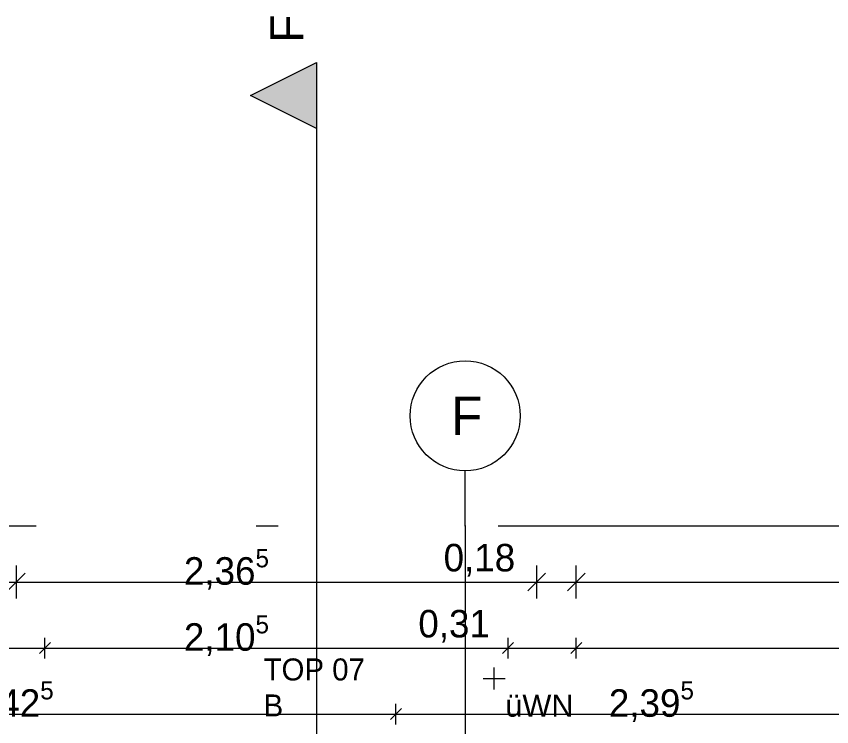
# Model space of a CAD drawing. Header units: metres. Extents: x -4 to 206, y -18 to 45.
# Drawn here: x 12.96 to 16.666, y 2.088 to 5.315 of the extents above; entities that cross this region are included whole.
import ezdxf

# ---------------------------------------------------------------- set-up
doc = ezdxf.new("R2010")
doc.units = ezdxf.units.M
doc.header["$MEASUREMENT"] = 0
doc.linetypes.add('Achse', pattern=[0.004, 0.002, -0.001, 0, -0.001])
doc.linetypes.add('Schnittlinie', pattern=[0.006, 0.003, -0.0015, 0, -0.0015])
for name, color, linetype in [('2._2.Stock PP STG1_4_000 Achsraster', 7, 'Continuous'), ('2._2.Stock PP STG1_4_810 Raum', 7, 'Continuous'), ('2._2.Stock PP STG1_4_851 Marker Schnitt', 7, 'Continuous'), ('2._2.Stock PP STG1_4_910 Allgemein Lageplan Höhen', 7, 'Continuous'), ('2._2.Stock PP STG1_4_950 Polierplan Bemaßung', 7, 'Continuous')]:
    doc.layers.add(name, color=color, linetype=linetype)
doc.styles.add('ERSTELLTER_STIL_1', font='arial.ttf')
doc.styles.add('ERSTELLTER_STIL_2', font='')
doc.styles.get('ERSTELLTER_STIL_2').set_extended_font_data('Eurostile')

msp = doc.modelspace()

# ---------------------------------------------------------------- hatches: boundary and pattern name
at = {"layer": '2._2.Stock PP STG1_4_851 Marker Schnitt', "linetype": 'Continuous', "lineweight": 0, "true_color": 0x000000}
msp.add_hatch(color=18, dxfattribs=at).paths.add_polyline_path([(14.325, 5.105), (14.025, 4.955), (14.325, 4.805)])

# ---------------------------------------------------------------- linework, layer by layer
at = {"layer": '2._2.Stock PP STG1_4_000 Achsraster', "color": 5, "linetype": 'Achse', "lineweight": 0, "ltscale": 1000}
for p, q in [((15, 3), (15, 3.25)), ((-1.25, 3), (21, 3)), ((15, 3), (15, -18))]:
    msp.add_line(p, q, dxfattribs=at)
at = {"layer": '2._2.Stock PP STG1_4_000 Achsraster', "color": 5, "linetype": 'Continuous', "lineweight": 0, "ltscale": 1000}
msp.add_circle((15, 3.5), 0.25, dxfattribs=at)
at = {"layer": '2._2.Stock PP STG1_4_000 Achsraster', "color": 5, "linetype": 'Achse', "lineweight": 0, "ltscale": 1000}
msp.add_point((15, 3), dxfattribs=at)
msp.add_point((15, 3), dxfattribs=at)
at = {"layer": '2._2.Stock PP STG1_4_851 Marker Schnitt', "color": 7, "linetype": 'Schnittlinie', "lineweight": 13, "ltscale": 1000}
msp.add_line((14.325, 4.805), (14.325, -18), dxfattribs=at)
at = {"layer": '2._2.Stock PP STG1_4_851 Marker Schnitt', "color": 7, "linetype": 'Continuous', "lineweight": 13, "ltscale": 1000, "flags": 128}
msp.add_lwpolyline([(14.325, 5.105), (14.325, 4.805), (14.025, 4.955)], close=True, dxfattribs=at)
at = {"layer": '2._2.Stock PP STG1_4_910 Allgemein Lageplan Höhen', "color": 7, "linetype": 'Continuous', "lineweight": 13, "ltscale": 1000}
for p, q in [((15.1323, 2.2559), (15.1323, 2.3559)), ((15.0823, 2.3059), (15.1823, 2.3059))]:
    msp.add_line(p, q, dxfattribs=at)
at = {"layer": '2._2.Stock PP STG1_4_950 Polierplan Bemaßung', "color": 76, "linetype": 'Continuous', "lineweight": 13, "ltscale": 1000, "true_color": 0x3f7f02}
for p, q in [((12.96, 2.6698), (12.96, 2.8198)), ((15.325, 2.6698), (15.325, 2.8198)), ((15.505, 2.6698), (15.505, 2.8198)), ((13, 2.7848), (12.92, 2.7048)), ((15.365, 2.7848), (15.285, 2.7048)), ((15.545, 2.7848), (15.465, 2.7048)), ((12.78, 2.7448), (12.96, 2.7448)), ((12.96, 2.7448), (15.325, 2.7448)), ((15.325, 2.7448), (15.505, 2.7448)), ((15.505, 2.7448), (18.674, 2.7448))]:
    msp.add_line(p, q, dxfattribs=at)
at = {"layer": '2._2.Stock PP STG1_4_950 Polierplan Bemaßung', "color": 6, "linetype": 'Continuous', "lineweight": 13, "ltscale": 1000, "true_color": 0xfb02fe}
for p, q in [((13.09, 2.3979), (13.09, 2.4916)), ((15.195, 2.3979), (15.195, 2.4916)), ((15.505, 2.3979), (15.505, 2.4916)), ((13.115, 2.4698), (13.065, 2.4198)), ((15.22, 2.4698), (15.17, 2.4198)), ((15.53, 2.4698), (15.48, 2.4198)), ((12.78, 2.4448), (13.09, 2.4448)), ((13.09, 2.4448), (15.195, 2.4448)), ((15.195, 2.4448), (15.505, 2.4448)), ((15.505, 2.4448), (18.674, 2.4448)), ((14.685, 2.0979), (14.685, 2.1916)), ((14.71, 2.1698), (14.66, 2.1198)), ((11.26, 2.1448), (14.685, 2.1448)), ((14.685, 2.1448), (17.08, 2.1448))]:
    msp.add_line(p, q, dxfattribs=at)

# ---------------------------------------------------------------- texts
at = {"layer": '2._2.Stock PP STG1_4_000 Achsraster', "color": 5, "linetype": 'Continuous', "lineweight": 0, "insert": (14.9358, 3.5875), "char_height": 0.175, "attachment_point": 1, "style": 'ERSTELLTER_STIL_2'}
msp.add_mtext('\\A1;{\\pql;\\pt0;\\fEurostile|b0|i0|c0|p0;\\W1.000000;F}', dxfattribs=at)
at = {"layer": '2._2.Stock PP STG1_4_810 Raum', "color": 7, "linetype": 'Continuous', "lineweight": 13, "char_height": 0.1, "attachment_point": 1, "style": 'ERSTELLTER_STIL_2'}
for s, insert in [('\\A1;{\\pql;\\pt0;\\fEurostile|b0|i0|c0|p0;\\W1.000000;TOP 07}', (14.0837, 2.3976)), ('\\A1;{\\pql;\\pt0;\\fEurostile|b0|i0|c0|p0;\\W1.000000;B}', (14.0837, 2.2341))]:
    msp.add_mtext(s, dxfattribs=dict(at, insert=insert))
at = {"layer": '2._2.Stock PP STG1_4_851 Marker Schnitt', "color": 7, "linetype": 'Continuous', "lineweight": 13, "insert": (14.265, 5.195), "char_height": 0.15, "attachment_point": 7, "rotation": 90, "style": 'ERSTELLTER_STIL_1'}
msp.add_mtext('\\A1;{\\pql;\\pt0;\\fArial|b0|i0|c0|p0;\\W1.000000;F}', dxfattribs=at)
at = {"layer": '2._2.Stock PP STG1_4_910 Allgemein Lageplan Höhen', "color": 7, "linetype": 'Continuous', "lineweight": 13, "insert": (15.1823, 2.2331), "char_height": 0.1, "attachment_point": 1, "style": 'ERSTELLTER_STIL_1'}
msp.add_mtext('\\A1;{\\pql;\\fArial|b0|i0|c0|p0;\\W1.000000;üWN}', dxfattribs=at)
at = {"layer": '2._2.Stock PP STG1_4_950 Polierplan Bemaßung', "color": 76, "linetype": 'Continuous', "lineweight": 13, "true_color": 0x3f7f02, "insert": (13.7216, 2.6961), "char_height": 0.125, "attachment_point": 7, "style": 'ERSTELLTER_STIL_2'}
msp.add_mtext('\\A1;{\\pql;\\fEurostile|b0|i0|c0|p0;\\W1.000000;2,36\\fEurostile|b0|i0|c0|p0;\\W1.000000;\\A1{\\H.66x;\\S5^  ;}}', dxfattribs=at)
at = {"layer": '2._2.Stock PP STG1_4_950 Polierplan Bemaßung', "color": 76, "linetype": 'Continuous', "lineweight": 13, "true_color": 0x3f7f02, "insert": (14.902, 2.7698), "char_height": 0.125, "width": 0.382966, "attachment_point": 7, "style": 'ERSTELLTER_STIL_2'}
msp.add_mtext('\\A1;{\\pql;\\fEurostile|b0|i0|c0|p0;\\W1.000000;0,18}', dxfattribs=at)
at = {"layer": '2._2.Stock PP STG1_4_950 Polierplan Bemaßung', "color": 6, "linetype": 'Continuous', "lineweight": 13, "true_color": 0xfb02fe, "insert": (14.787, 2.4698), "char_height": 0.125, "width": 0.382966, "attachment_point": 7, "style": 'ERSTELLTER_STIL_2'}
msp.add_mtext('\\A1;{\\pql;\\fEurostile|b0|i0|c0|p0;\\W1.000000;0,31}', dxfattribs=at)
at = {"layer": '2._2.Stock PP STG1_4_950 Polierplan Bemaßung', "color": 6, "linetype": 'Continuous', "lineweight": 13, "true_color": 0xfb02fe, "char_height": 0.125, "attachment_point": 7, "style": 'ERSTELLTER_STIL_2'}
for s, insert in [('\\A1;{\\pql;\\fEurostile|b0|i0|c0|p0;\\W1.000000;2,10\\fEurostile|b0|i0|c0|p0;\\W1.000000;\\A1{\\H.66x;\\S5^  ;}}', (13.7216, 2.3961)), ('\\A1;{\\pql;\\fEurostile|b0|i0|c0|p0;\\W1.000000;3,42\\fEurostile|b0|i0|c0|p0;\\W1.000000;\\A1{\\H.66x;\\S5^  ;}}', (12.7431, 2.0961)), ('\\A1;{\\pql;\\fEurostile|b0|i0|c0|p0;\\W1.000000;2,39\\fEurostile|b0|i0|c0|p0;\\W1.000000;\\A1{\\H.66x;\\S5^  ;}}', (15.6531, 2.0961))]:
    msp.add_mtext(s, dxfattribs=dict(at, insert=insert))

doc.saveas('drawing.dxf')
